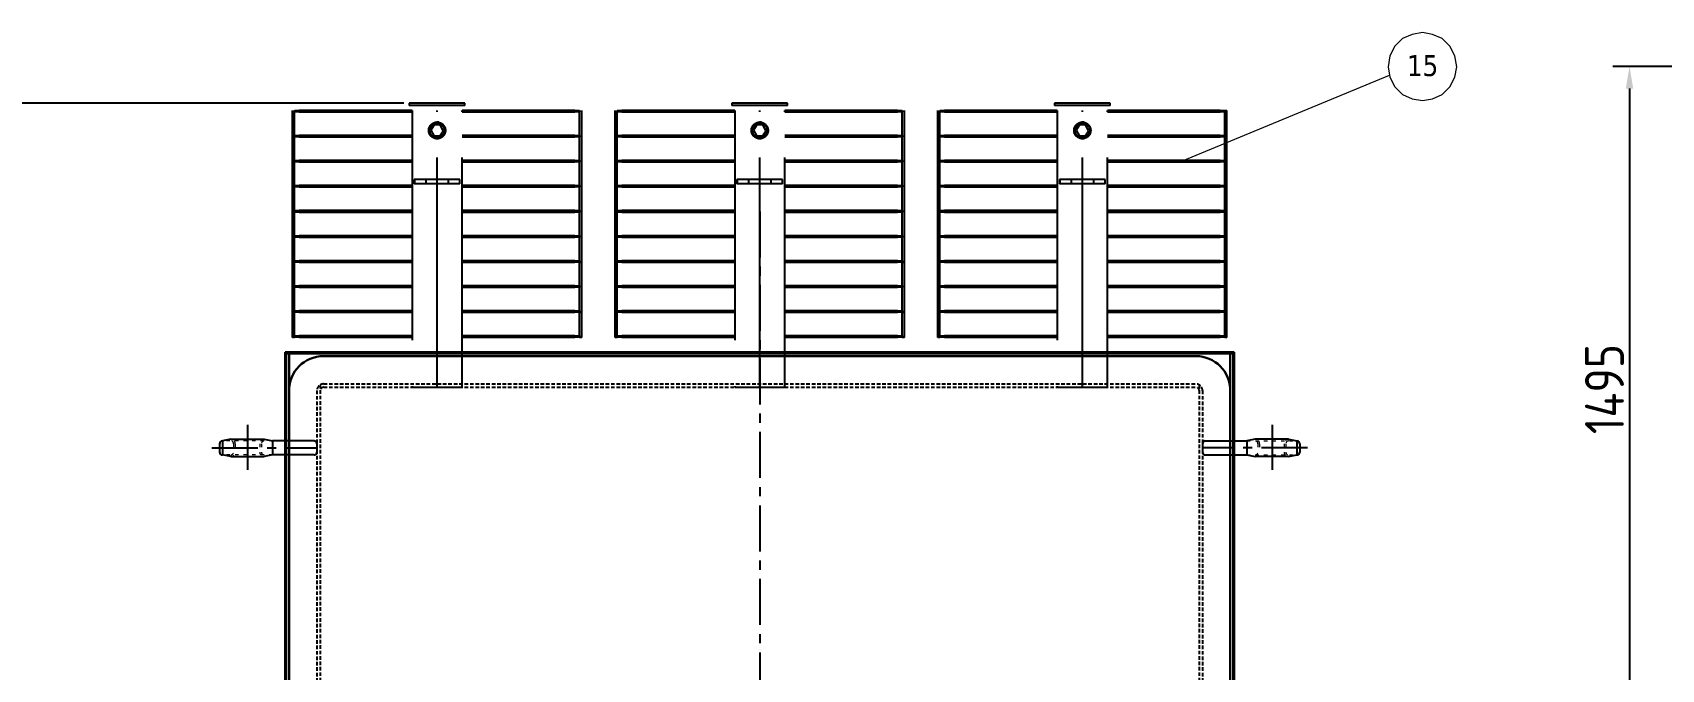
# Model space of a CAD drawing. Header units: millimetres. Extents: x 45841 to 102963, y -329287 to -163666.
# Drawn here: x 69249 to 72177, y -169450 to -168305 of the extents above; entities that cross this region are included whole.
import ezdxf

# ---------------------------------------------------------------- set-up
doc = ezdxf.new("R2010")
doc.units = ezdxf.units.MM
doc.header["$LTSCALE"] = 13
for name, pattern in [('ACAD_ISO03W100', [1.18, 0.47, -0.71]), ('CENTER', [50.8, 31.75, -6.35, 6.35, -6.35]), ('CENTERX2', [101.6, 63.5, -12.7, 12.7, -12.7]), ('DASHED', [0.75, 0.5, -0.25])]:
    doc.linetypes.add(name, pattern=pattern)
doc.layers.get('0').update_dxf_attribs({"color": 1, "linetype": 'CENTER'})
doc.layers.add('1', color=4, linetype='Continuous')
doc.layers.add('4虚线层', color=6, linetype='DASHED')
doc.layers.add('标注、文本', color=3, linetype='Continuous', lineweight=25)
doc.layers.add('铁心', color=3, linetype='Continuous', lineweight=0)
doc.styles.get("Standard").update_dxf_attribs({"font": 'gbenor.shx', "bigfont": 'gbcbig.shx'})
doc.styles.add('Tahoma$001', font='tahoma.ttf', dxfattribs={"height": 2.159784})
doc.dimstyles.new('1-15', dxfattribs={"dimscale": 20, "dimtxt": 3.5, "dimasz": 2, "dimexe": 1.5, "dimexo": 0.5, "dimgap": 0.5, "dimtad": 1, "dimtoh": 1, "dimdec": 1, "dimdsep": 46, "dimtxsty": 'Standard', "dimcen": 2.5, "dimclrd": 3, "dimclre": 3, "dimclrt": 3, "dimadec": 0, "dimazin": 2, "dimtfac": 1, "dimtdec": 1, "dimtmove": 0, "dimatfit": 2, "dimfxl": 1, "dimarcsym": 0})

# ---------------------------------------------------------------- blocks, each defined once
blk = doc.blocks.new('*D1759')
at = {"layer": 'Defpoints', "color": 0, "transparency": 16777216}
for p in [(72546, -168365.8), (72119.5, -169525.6), (72455.9, -169525.6)]:
    blk.add_point(p, dxfattribs=at)
at = {"layer": '标注、文本', "color": 3, "lineweight": -2, "transparency": 16777216}
for p, q in [((72536, -168365.8), (72089.5, -168365.8)), ((72119.5, -168405.8), (72119.5, -169485.6)), ((72445.9, -169525.6), (72089.5, -169525.6))]:
    blk.add_line(p, q, dxfattribs=at)
at = {"layer": '标注、文本', "color": 3, "transparency": 16777216}
for points in [[(72112.8, -168405.8), (72126.2, -168405.8), (72119.5, -168365.8)], [(72112.8, -169485.6), (72126.2, -169485.6), (72119.5, -169525.6)]]:
    blk.add_solid(points, dxfattribs=at)
at = {"layer": '标注、文本', "color": 3, "transparency": 16777216, "insert": (72074.5, -168945.7), "char_height": 70, "attachment_point": 5, "rotation": 90}
blk.add_mtext('1495', dxfattribs=at)
blk = doc.blocks.new('*D1762')
at = {"layer": 'Defpoints', "color": 0, "transparency": 16777216}
for p in [(69925.9, -168431.9), (69204.9, -170412.5), (69925.9, -170412.5)]:
    blk.add_point(p, dxfattribs=at)
at = {"layer": '标注、文本', "color": 3, "lineweight": -2, "transparency": 16777216}
for p, q in [((69915.9, -168431.9), (69174.9, -168431.9)), ((69204.9, -168471.9), (69204.9, -170372.5)), ((69915.9, -170412.5), (69174.9, -170412.5))]:
    blk.add_line(p, q, dxfattribs=at)
at = {"layer": '标注、文本', "color": 3, "transparency": 16777216}
for points in [[(69198.2, -168471.9), (69211.5, -168471.9), (69204.9, -168431.9)], [(69198.2, -170372.5), (69211.5, -170372.5), (69204.9, -170412.5)]]:
    blk.add_solid(points, dxfattribs=at)
at = {"layer": '标注、文本', "color": 3, "transparency": 16777216, "insert": (69159.9, -169422.2), "char_height": 70, "attachment_point": 5, "rotation": 90}
blk.add_mtext('1990', dxfattribs=at)

msp = doc.modelspace()

# ---------------------------------------------------------------- linework, layer by layer
for p, q in [((69715.9, -168853.061), (69715.9, -168445.061)), ((69719.9, -168850.061), (69719.9, -168445.061)), ((69719.9, -168446.261), (69719.9, -168445.061)), ((69719.9, -168445.061), (69728.163, -168445.061)), ((69728.163, -168446.261), (69719.9, -168446.261)), ((69719.9, -168447.461), (69719.9, -168446.261)), ((69728.163, -168447.461), (69719.9, -168447.461)), ((69728.163, -168445.061), (69728.163, -168446.261)), ((69930.9, -168445.061), (69728.163, -168445.061)), ((69930.9, -168446.261), (69728.163, -168446.261)), ((69728.163, -168446.261), (69728.163, -168447.461)), ((69728.163, -168447.461), (69930.9, -168447.461)), ((69925.9, -168431.872), (69925.9, -168435.872)), ((70025.9, -168431.872), (69925.9, -168431.872)), ((70025.9, -168435.872), (69925.9, -168435.872)), ((69930.9, -168445.061), (69930.9, -168942.461)), ((69975.9, -168942.461), (69975.9, -168445.061)), ((70020.9, -168942.461), (70020.9, -168445.061)), ((70223.636, -168445.061), (70020.9, -168445.061)), ((70223.636, -168446.261), (70020.9, -168446.261)), ((70020.9, -168447.461), (70223.636, -168447.461)), ((70025.9, -168435.872), (70025.9, -168431.872)), ((70223.636, -168446.261), (70223.636, -168445.061)), ((70223.636, -168445.061), (70231.9, -168445.061)), ((70231.9, -168446.261), (70223.636, -168446.261)), ((70223.636, -168447.461), (70223.636, -168446.261)), ((70231.9, -168447.461), (70223.636, -168447.461)), ((70231.9, -168850.061), (70231.9, -168445.061)), ((70231.9, -168445.061), (70231.9, -168446.261)), ((70231.9, -168446.261), (70231.9, -168447.461)), ((70235.9, -168853.061), (70235.9, -168445.061)), ((70295.9, -168853.061), (70295.9, -168445.061)), ((70299.9, -168850.061), (70299.9, -168445.061)), ((70299.9, -168446.261), (70299.9, -168445.061)), ((70299.9, -168445.061), (70308.163, -168445.061)), ((70308.163, -168446.261), (70299.9, -168446.261)), ((70299.9, -168447.461), (70299.9, -168446.261)), ((70308.163, -168447.461), (70299.9, -168447.461)), ((70308.163, -168445.061), (70308.163, -168446.261)), ((70510.9, -168445.061), (70308.163, -168445.061)), ((70510.9, -168446.261), (70308.163, -168446.261)), ((70308.163, -168446.261), (70308.163, -168447.461)), ((70308.163, -168447.461), (70510.9, -168447.461)), ((70505.9, -168431.872), (70505.9, -168435.872)), ((70605.9, -168431.872), (70505.9, -168431.872)), ((70605.9, -168435.872), (70505.9, -168435.872)), ((70510.9, -168445.061), (70510.9, -168942.461)), ((70555.9, -168942.461), (70555.9, -168445.061)), ((70600.9, -168942.461), (70600.9, -168445.061)), ((70803.636, -168445.061), (70600.9, -168445.061)), ((70803.636, -168446.261), (70600.9, -168446.261)), ((70600.9, -168447.461), (70803.636, -168447.461)), ((70605.9, -168435.872), (70605.9, -168431.872)), ((70803.636, -168446.261), (70803.636, -168445.061)), ((70803.636, -168445.061), (70811.9, -168445.061)), ((70811.9, -168446.261), (70803.636, -168446.261)), ((70803.636, -168447.461), (70803.636, -168446.261)), ((70811.9, -168447.461), (70803.636, -168447.461)), ((70811.9, -168850.061), (70811.9, -168445.061)), ((70811.9, -168445.061), (70811.9, -168446.261)), ((70811.9, -168446.261), (70811.9, -168447.461)), ((70815.9, -168853.061), (70815.9, -168445.061)), ((70875.9, -168853.061), (70875.9, -168445.061)), ((70879.9, -168850.061), (70879.9, -168445.061)), ((70879.9, -168446.261), (70879.9, -168445.061)), ((70879.9, -168445.061), (70888.163, -168445.061)), ((70888.163, -168446.261), (70879.9, -168446.261)), ((70879.9, -168447.461), (70879.9, -168446.261)), ((70888.163, -168447.461), (70879.9, -168447.461)), ((70888.163, -168445.061), (70888.163, -168446.261)), ((71090.9, -168445.061), (70888.163, -168445.061)), ((71090.9, -168446.261), (70888.163, -168446.261)), ((70888.163, -168446.261), (70888.163, -168447.461)), ((70888.163, -168447.461), (71090.9, -168447.461)), ((71085.9, -168431.872), (71085.9, -168435.872)), ((71185.9, -168431.872), (71085.9, -168431.872)), ((71185.9, -168435.872), (71085.9, -168435.872)), ((71090.9, -168445.061), (71090.9, -168942.461)), ((71135.9, -168942.461), (71135.9, -168445.061)), ((71180.9, -168942.461), (71180.9, -168445.061)), ((71383.636, -168445.061), (71180.9, -168445.061)), ((71383.636, -168446.261), (71180.9, -168446.261)), ((71180.9, -168447.461), (71383.636, -168447.461)), ((71185.9, -168435.872), (71185.9, -168431.872)), ((71383.636, -168446.261), (71383.636, -168445.061)), ((71383.636, -168445.061), (71395.9, -168445.061)), ((71391.9, -168446.261), (71383.636, -168446.261)), ((71383.636, -168447.461), (71383.636, -168446.261)), ((71391.9, -168447.461), (71383.636, -168447.461)), ((71391.9, -168850.061), (71391.9, -168445.061)), ((71391.9, -168445.061), (71391.9, -168446.261)), ((71391.9, -168446.261), (71391.9, -168447.461)), ((71395.9, -168853.061), (71395.9, -168445.061)), ((69963.375, -168472.632), (69962.488, -168474.25)), ((69970.946, -168471.085), (69964.947, -168480.268)), ((69964.947, -168480.268), (69969.9, -168490.056)), ((69981.899, -168471.689), (69970.946, -168471.085)), ((69975.9, -168465.872), (69975.253, -168465.926)), ((69980.853, -168490.66), (69986.853, -168481.477)), ((69986.853, -168481.477), (69981.899, -168471.689)), ((70543.375, -168472.632), (70542.488, -168474.25)), ((70550.946, -168471.085), (70544.947, -168480.268)), ((70544.947, -168480.268), (70549.9, -168490.056)), ((70561.899, -168471.689), (70550.946, -168471.085)), ((70555.9, -168465.872), (70555.253, -168465.926)), ((70560.853, -168490.66), (70566.853, -168481.477)), ((70566.853, -168481.477), (70561.899, -168471.689)), ((71123.375, -168472.632), (71122.488, -168474.25)), ((71130.946, -168471.085), (71124.947, -168480.268)), ((71124.947, -168480.268), (71129.9, -168490.056)), ((71141.899, -168471.689), (71130.946, -168471.085)), ((71135.9, -168465.872), (71135.253, -168465.926)), ((71140.853, -168490.66), (71146.853, -168481.477)), ((71146.853, -168481.477), (71141.899, -168471.689)), ((69719.9, -168491.261), (69719.9, -168490.061)), ((69719.9, -168490.061), (69728.163, -168490.061)), ((69728.163, -168491.261), (69719.9, -168491.261)), ((69719.9, -168492.461), (69719.9, -168491.261)), ((69728.163, -168492.461), (69719.9, -168492.461)), ((69728.163, -168490.061), (69728.163, -168491.261)), ((69930.9, -168490.061), (69728.163, -168490.061)), ((69930.9, -168491.261), (69728.163, -168491.261)), ((69728.163, -168491.261), (69728.163, -168492.461)), ((69728.163, -168492.461), (69930.9, -168492.461)), ((69969.9, -168490.056), (69980.853, -168490.66)), ((70223.636, -168490.061), (70020.9, -168490.061)), ((70223.636, -168491.261), (70020.9, -168491.261)), ((70020.9, -168492.461), (70223.636, -168492.461)), ((70223.636, -168491.261), (70223.636, -168490.061)), ((70223.636, -168490.061), (70231.9, -168490.061)), ((70231.9, -168491.261), (70223.636, -168491.261)), ((70223.636, -168492.461), (70223.636, -168491.261)), ((70231.9, -168492.461), (70223.636, -168492.461)), ((70231.9, -168490.061), (70231.9, -168491.261)), ((70231.9, -168491.261), (70231.9, -168492.461)), ((70299.9, -168491.261), (70299.9, -168490.061)), ((70299.9, -168490.061), (70308.163, -168490.061)), ((70308.163, -168491.261), (70299.9, -168491.261)), ((70299.9, -168492.461), (70299.9, -168491.261)), ((70308.163, -168492.461), (70299.9, -168492.461)), ((70308.163, -168490.061), (70308.163, -168491.261)), ((70510.9, -168490.061), (70308.163, -168490.061)), ((70510.9, -168491.261), (70308.163, -168491.261)), ((70308.163, -168491.261), (70308.163, -168492.461)), ((70308.163, -168492.461), (70510.9, -168492.461)), ((70549.9, -168490.056), (70560.853, -168490.66)), ((70803.636, -168490.061), (70600.9, -168490.061)), ((70803.636, -168491.261), (70600.9, -168491.261)), ((70600.9, -168492.461), (70803.636, -168492.461)), ((70803.636, -168491.261), (70803.636, -168490.061)), ((70803.636, -168490.061), (70811.9, -168490.061)), ((70811.9, -168491.261), (70803.636, -168491.261)), ((70803.636, -168492.461), (70803.636, -168491.261)), ((70811.9, -168492.461), (70803.636, -168492.461)), ((70811.9, -168490.061), (70811.9, -168491.261)), ((70811.9, -168491.261), (70811.9, -168492.461)), ((70879.9, -168491.261), (70879.9, -168490.061)), ((70879.9, -168490.061), (70888.163, -168490.061)), ((70888.163, -168491.261), (70879.9, -168491.261)), ((70879.9, -168492.461), (70879.9, -168491.261)), ((70888.163, -168492.461), (70879.9, -168492.461)), ((70888.163, -168490.061), (70888.163, -168491.261)), ((71090.9, -168490.061), (70888.163, -168490.061)), ((71090.9, -168491.261), (70888.163, -168491.261)), ((70888.163, -168491.261), (70888.163, -168492.461)), ((70888.163, -168492.461), (71090.9, -168492.461)), ((71129.9, -168490.056), (71140.853, -168490.66)), ((71383.636, -168490.061), (71180.9, -168490.061)), ((71383.636, -168491.261), (71180.9, -168491.261)), ((71180.9, -168492.461), (71383.636, -168492.461)), ((71383.636, -168491.261), (71383.636, -168490.061)), ((71383.636, -168490.061), (71391.9, -168490.061)), ((71391.9, -168491.261), (71383.636, -168491.261)), ((71383.636, -168492.461), (71383.636, -168491.261)), ((71391.9, -168492.461), (71383.636, -168492.461)), ((71391.9, -168490.061), (71391.9, -168491.261)), ((71391.9, -168491.261), (71391.9, -168492.461)), ((69719.9, -168536.261), (69719.9, -168535.061)), ((69719.9, -168535.061), (69728.163, -168535.061)), ((69728.163, -168536.261), (69719.9, -168536.261)), ((69719.9, -168537.461), (69719.9, -168536.261)), ((69728.163, -168537.461), (69719.9, -168537.461)), ((69728.163, -168535.061), (69728.163, -168536.261)), ((69930.9, -168535.061), (69728.163, -168535.061)), ((69930.9, -168536.261), (69728.163, -168536.261)), ((69728.163, -168536.261), (69728.163, -168537.461)), ((69728.163, -168537.461), (69930.9, -168537.461)), ((70223.636, -168535.061), (70020.9, -168535.061)), ((70223.636, -168536.261), (70020.9, -168536.261)), ((70020.9, -168537.461), (70223.636, -168537.461)), ((70223.636, -168536.261), (70223.636, -168535.061)), ((70223.636, -168535.061), (70231.9, -168535.061)), ((70231.9, -168536.261), (70223.636, -168536.261)), ((70223.636, -168537.461), (70223.636, -168536.261)), ((70231.9, -168537.461), (70223.636, -168537.461)), ((70231.9, -168535.061), (70231.9, -168536.261)), ((70231.9, -168536.261), (70231.9, -168537.461)), ((70299.9, -168536.261), (70299.9, -168535.061)), ((70299.9, -168535.061), (70308.163, -168535.061)), ((70308.163, -168536.261), (70299.9, -168536.261)), ((70299.9, -168537.461), (70299.9, -168536.261)), ((70308.163, -168537.461), (70299.9, -168537.461)), ((70308.163, -168535.061), (70308.163, -168536.261)), ((70510.9, -168535.061), (70308.163, -168535.061)), ((70510.9, -168536.261), (70308.163, -168536.261)), ((70308.163, -168536.261), (70308.163, -168537.461)), ((70308.163, -168537.461), (70510.9, -168537.461)), ((70803.636, -168535.061), (70600.9, -168535.061)), ((70803.636, -168536.261), (70600.9, -168536.261)), ((70600.9, -168537.461), (70803.636, -168537.461)), ((70803.636, -168536.261), (70803.636, -168535.061)), ((70803.636, -168535.061), (70811.9, -168535.061)), ((70811.9, -168536.261), (70803.636, -168536.261)), ((70803.636, -168537.461), (70803.636, -168536.261)), ((70811.9, -168537.461), (70803.636, -168537.461)), ((70811.9, -168535.061), (70811.9, -168536.261)), ((70811.9, -168536.261), (70811.9, -168537.461)), ((70879.9, -168536.261), (70879.9, -168535.061)), ((70879.9, -168535.061), (70888.163, -168535.061)), ((70888.163, -168536.261), (70879.9, -168536.261)), ((70879.9, -168537.461), (70879.9, -168536.261)), ((70888.163, -168537.461), (70879.9, -168537.461)), ((70888.163, -168535.061), (70888.163, -168536.261)), ((71090.9, -168535.061), (70888.163, -168535.061)), ((71090.9, -168536.261), (70888.163, -168536.261)), ((70888.163, -168536.261), (70888.163, -168537.461)), ((70888.163, -168537.461), (71090.9, -168537.461)), ((71383.636, -168535.061), (71180.9, -168535.061)), ((71383.636, -168536.261), (71180.9, -168536.261)), ((71180.9, -168537.461), (71383.636, -168537.461)), ((71383.636, -168536.261), (71383.636, -168535.061)), ((71383.636, -168535.061), (71391.9, -168535.061)), ((71391.9, -168536.261), (71383.636, -168536.261)), ((71383.636, -168537.461), (71383.636, -168536.261)), ((71391.9, -168537.461), (71383.636, -168537.461)), ((71391.9, -168535.061), (71391.9, -168536.261)), ((71391.9, -168536.261), (71391.9, -168537.461)), ((69934.949, -168569.005), (69934.949, -168577.005)), ((69935.407, -168569.005), (69934.949, -168569.005)), ((69935.407, -168569.005), (69935.407, -168577.005)), ((69955.855, -168569.005), (69935.407, -168569.005)), ((69955.855, -168569.005), (69955.855, -168577.005)), ((69995.945, -168569.005), (69955.855, -168569.005)), ((69995.945, -168569.005), (69995.945, -168577.005)), ((70016.392, -168569.005), (69995.945, -168569.005)), ((70016.392, -168569.005), (70016.392, -168577.005)), ((70016.85, -168569.005), (70016.392, -168569.005)), ((70016.85, -168577.005), (70016.85, -168569.005)), ((70514.949, -168569.005), (70514.949, -168577.005)), ((70515.407, -168569.005), (70514.949, -168569.005)), ((70515.407, -168569.005), (70515.407, -168577.005)), ((70535.855, -168569.005), (70515.407, -168569.005)), ((70535.855, -168569.005), (70535.855, -168577.005)), ((70575.945, -168569.005), (70535.855, -168569.005)), ((70575.945, -168569.005), (70575.945, -168577.005)), ((70596.392, -168569.005), (70575.945, -168569.005)), ((70596.392, -168569.005), (70596.392, -168577.005)), ((70596.85, -168569.005), (70596.392, -168569.005)), ((70596.85, -168577.005), (70596.85, -168569.005)), ((71094.949, -168569.005), (71094.949, -168577.005)), ((71095.407, -168569.005), (71094.949, -168569.005)), ((71095.407, -168569.005), (71095.407, -168577.005)), ((71115.855, -168569.005), (71095.407, -168569.005)), ((71115.855, -168569.005), (71115.855, -168577.005)), ((71155.945, -168569.005), (71115.855, -168569.005)), ((71155.945, -168569.005), (71155.945, -168577.005)), ((71176.392, -168569.005), (71155.945, -168569.005)), ((71176.392, -168569.005), (71176.392, -168577.005)), ((71176.85, -168569.005), (71176.392, -168569.005)), ((71176.85, -168577.005), (71176.85, -168569.005)), ((69719.9, -168581.261), (69719.9, -168580.061)), ((69719.9, -168580.061), (69728.163, -168580.061)), ((69728.163, -168581.261), (69719.9, -168581.261)), ((69719.9, -168582.461), (69719.9, -168581.261)), ((69728.163, -168582.461), (69719.9, -168582.461)), ((69728.163, -168580.061), (69728.163, -168581.261)), ((69930.9, -168580.061), (69728.163, -168580.061)), ((69930.9, -168581.261), (69728.163, -168581.261)), ((69728.163, -168581.261), (69728.163, -168582.461)), ((69728.163, -168582.461), (69930.9, -168582.461)), ((69935.407, -168577.005), (69934.949, -168577.005)), ((69955.855, -168577.005), (69935.407, -168577.005)), ((69995.945, -168577.005), (69955.855, -168577.005)), ((70016.392, -168577.005), (69995.945, -168577.005)), ((70016.85, -168577.005), (70016.392, -168577.005)), ((70223.636, -168580.061), (70020.9, -168580.061)), ((70223.636, -168581.261), (70020.9, -168581.261)), ((70020.9, -168582.461), (70223.636, -168582.461)), ((70223.636, -168581.261), (70223.636, -168580.061)), ((70223.636, -168580.061), (70231.9, -168580.061)), ((70231.9, -168581.261), (70223.636, -168581.261)), ((70223.636, -168582.461), (70223.636, -168581.261)), ((70231.9, -168582.461), (70223.636, -168582.461)), ((70231.9, -168580.061), (70231.9, -168581.261)), ((70231.9, -168581.261), (70231.9, -168582.461)), ((70299.9, -168581.261), (70299.9, -168580.061)), ((70299.9, -168580.061), (70308.163, -168580.061)), ((70308.163, -168581.261), (70299.9, -168581.261)), ((70299.9, -168582.461), (70299.9, -168581.261)), ((70308.163, -168582.461), (70299.9, -168582.461)), ((70308.163, -168580.061), (70308.163, -168581.261)), ((70510.9, -168580.061), (70308.163, -168580.061)), ((70510.9, -168581.261), (70308.163, -168581.261)), ((70308.163, -168581.261), (70308.163, -168582.461)), ((70308.163, -168582.461), (70510.9, -168582.461)), ((70515.407, -168577.005), (70514.949, -168577.005)), ((70535.855, -168577.005), (70515.407, -168577.005)), ((70575.945, -168577.005), (70535.855, -168577.005)), ((70596.392, -168577.005), (70575.945, -168577.005)), ((70596.85, -168577.005), (70596.392, -168577.005)), ((70803.636, -168580.061), (70600.9, -168580.061)), ((70803.636, -168581.261), (70600.9, -168581.261)), ((70600.9, -168582.461), (70803.636, -168582.461)), ((70803.636, -168581.261), (70803.636, -168580.061)), ((70803.636, -168580.061), (70811.9, -168580.061)), ((70811.9, -168581.261), (70803.636, -168581.261)), ((70803.636, -168582.461), (70803.636, -168581.261)), ((70811.9, -168582.461), (70803.636, -168582.461)), ((70811.9, -168580.061), (70811.9, -168581.261)), ((70811.9, -168581.261), (70811.9, -168582.461)), ((70879.9, -168581.261), (70879.9, -168580.061)), ((70879.9, -168580.061), (70888.163, -168580.061)), ((70888.163, -168581.261), (70879.9, -168581.261)), ((70879.9, -168582.461), (70879.9, -168581.261)), ((70888.163, -168582.461), (70879.9, -168582.461)), ((70888.163, -168580.061), (70888.163, -168581.261)), ((71090.9, -168580.061), (70888.163, -168580.061)), ((71090.9, -168581.261), (70888.163, -168581.261)), ((70888.163, -168581.261), (70888.163, -168582.461)), ((70888.163, -168582.461), (71090.9, -168582.461)), ((71095.407, -168577.005), (71094.949, -168577.005)), ((71115.855, -168577.005), (71095.407, -168577.005)), ((71155.945, -168577.005), (71115.855, -168577.005)), ((71176.392, -168577.005), (71155.945, -168577.005)), ((71176.85, -168577.005), (71176.392, -168577.005)), ((71383.636, -168580.061), (71180.9, -168580.061)), ((71383.636, -168581.261), (71180.9, -168581.261)), ((71180.9, -168582.461), (71383.636, -168582.461)), ((71383.636, -168581.261), (71383.636, -168580.061)), ((71383.636, -168580.061), (71391.9, -168580.061)), ((71391.9, -168581.261), (71383.636, -168581.261)), ((71383.636, -168582.461), (71383.636, -168581.261)), ((71391.9, -168582.461), (71383.636, -168582.461)), ((71391.9, -168580.061), (71391.9, -168581.261)), ((71391.9, -168581.261), (71391.9, -168582.461)), ((69719.9, -168626.261), (69719.9, -168625.061)), ((69719.9, -168625.061), (69728.163, -168625.061)), ((69728.163, -168626.261), (69719.9, -168626.261)), ((69719.9, -168627.461), (69719.9, -168626.261)), ((69728.163, -168627.461), (69719.9, -168627.461)), ((69728.163, -168625.061), (69728.163, -168626.261)), ((69930.9, -168625.061), (69728.163, -168625.061)), ((69930.9, -168626.261), (69728.163, -168626.261)), ((69728.163, -168626.261), (69728.163, -168627.461)), ((69728.163, -168627.461), (69930.9, -168627.461)), ((70223.636, -168625.061), (70020.9, -168625.061)), ((70223.636, -168626.261), (70020.9, -168626.261)), ((70020.9, -168627.461), (70223.636, -168627.461)), ((70223.636, -168626.261), (70223.636, -168625.061)), ((70223.636, -168625.061), (70231.9, -168625.061)), ((70231.9, -168626.261), (70223.636, -168626.261)), ((70223.636, -168627.461), (70223.636, -168626.261)), ((70231.9, -168627.461), (70223.636, -168627.461)), ((70231.9, -168625.061), (70231.9, -168626.261)), ((70231.9, -168626.261), (70231.9, -168627.461)), ((70299.9, -168626.261), (70299.9, -168625.061)), ((70299.9, -168625.061), (70308.163, -168625.061)), ((70308.163, -168626.261), (70299.9, -168626.261)), ((70299.9, -168627.461), (70299.9, -168626.261)), ((70308.163, -168627.461), (70299.9, -168627.461)), ((70308.163, -168625.061), (70308.163, -168626.261)), ((70510.9, -168625.061), (70308.163, -168625.061)), ((70510.9, -168626.261), (70308.163, -168626.261)), ((70308.163, -168626.261), (70308.163, -168627.461)), ((70308.163, -168627.461), (70510.9, -168627.461)), ((70803.636, -168625.061), (70600.9, -168625.061)), ((70803.636, -168626.261), (70600.9, -168626.261)), ((70600.9, -168627.461), (70803.636, -168627.461)), ((70803.636, -168626.261), (70803.636, -168625.061)), ((70803.636, -168625.061), (70811.9, -168625.061)), ((70811.9, -168626.261), (70803.636, -168626.261)), ((70803.636, -168627.461), (70803.636, -168626.261)), ((70811.9, -168627.461), (70803.636, -168627.461)), ((70811.9, -168625.061), (70811.9, -168626.261)), ((70811.9, -168626.261), (70811.9, -168627.461)), ((70879.9, -168626.261), (70879.9, -168625.061)), ((70879.9, -168625.061), (70888.163, -168625.061)), ((70888.163, -168626.261), (70879.9, -168626.261)), ((70879.9, -168627.461), (70879.9, -168626.261)), ((70888.163, -168627.461), (70879.9, -168627.461)), ((70888.163, -168625.061), (70888.163, -168626.261)), ((71090.9, -168625.061), (70888.163, -168625.061)), ((71090.9, -168626.261), (70888.163, -168626.261)), ((70888.163, -168626.261), (70888.163, -168627.461)), ((70888.163, -168627.461), (71090.9, -168627.461)), ((71383.636, -168625.061), (71180.9, -168625.061)), ((71383.636, -168626.261), (71180.9, -168626.261)), ((71180.9, -168627.461), (71383.636, -168627.461)), ((71383.636, -168626.261), (71383.636, -168625.061)), ((71383.636, -168625.061), (71391.9, -168625.061)), ((71391.9, -168626.261), (71383.636, -168626.261)), ((71383.636, -168627.461), (71383.636, -168626.261)), ((71391.9, -168627.461), (71383.636, -168627.461)), ((71391.9, -168625.061), (71391.9, -168626.261)), ((71391.9, -168626.261), (71391.9, -168627.461)), ((69719.9, -168671.261), (69719.9, -168670.061)), ((69719.9, -168670.061), (69728.163, -168670.061)), ((69728.163, -168671.261), (69719.9, -168671.261)), ((69719.9, -168672.461), (69719.9, -168671.261)), ((69728.163, -168672.461), (69719.9, -168672.461)), ((69728.163, -168670.061), (69728.163, -168671.261)), ((69930.9, -168670.061), (69728.163, -168670.061)), ((69930.9, -168671.261), (69728.163, -168671.261)), ((69728.163, -168671.261), (69728.163, -168672.461)), ((69728.163, -168672.461), (69930.9, -168672.461)), ((70223.636, -168670.061), (70020.9, -168670.061)), ((70223.636, -168671.261), (70020.9, -168671.261)), ((70020.9, -168672.461), (70223.636, -168672.461)), ((70223.636, -168671.261), (70223.636, -168670.061)), ((70223.636, -168670.061), (70231.9, -168670.061)), ((70231.9, -168671.261), (70223.636, -168671.261)), ((70223.636, -168672.461), (70223.636, -168671.261)), ((70231.9, -168672.461), (70223.636, -168672.461)), ((70231.9, -168670.061), (70231.9, -168671.261)), ((70231.9, -168671.261), (70231.9, -168672.461)), ((70299.9, -168671.261), (70299.9, -168670.061)), ((70299.9, -168670.061), (70308.163, -168670.061)), ((70308.163, -168671.261), (70299.9, -168671.261)), ((70299.9, -168672.461), (70299.9, -168671.261)), ((70308.163, -168672.461), (70299.9, -168672.461)), ((70308.163, -168670.061), (70308.163, -168671.261)), ((70510.9, -168670.061), (70308.163, -168670.061)), ((70510.9, -168671.261), (70308.163, -168671.261)), ((70308.163, -168671.261), (70308.163, -168672.461)), ((70308.163, -168672.461), (70510.9, -168672.461)), ((70803.636, -168670.061), (70600.9, -168670.061)), ((70803.636, -168671.261), (70600.9, -168671.261)), ((70600.9, -168672.461), (70803.636, -168672.461)), ((70803.636, -168671.261), (70803.636, -168670.061)), ((70803.636, -168670.061), (70811.9, -168670.061)), ((70811.9, -168671.261), (70803.636, -168671.261)), ((70803.636, -168672.461), (70803.636, -168671.261)), ((70811.9, -168672.461), (70803.636, -168672.461)), ((70811.9, -168670.061), (70811.9, -168671.261)), ((70811.9, -168671.261), (70811.9, -168672.461)), ((70879.9, -168671.261), (70879.9, -168670.061)), ((70879.9, -168670.061), (70888.163, -168670.061)), ((70888.163, -168671.261), (70879.9, -168671.261)), ((70879.9, -168672.461), (70879.9, -168671.261)), ((70888.163, -168672.461), (70879.9, -168672.461)), ((70888.163, -168670.061), (70888.163, -168671.261)), ((71090.9, -168670.061), (70888.163, -168670.061)), ((71090.9, -168671.261), (70888.163, -168671.261)), ((70888.163, -168671.261), (70888.163, -168672.461)), ((70888.163, -168672.461), (71090.9, -168672.461)), ((71383.636, -168670.061), (71180.9, -168670.061)), ((71383.636, -168671.261), (71180.9, -168671.261)), ((71180.9, -168672.461), (71383.636, -168672.461)), ((71383.636, -168671.261), (71383.636, -168670.061)), ((71383.636, -168670.061), (71391.9, -168670.061)), ((71391.9, -168671.261), (71383.636, -168671.261)), ((71383.636, -168672.461), (71383.636, -168671.261)), ((71391.9, -168672.461), (71383.636, -168672.461)), ((71391.9, -168670.061), (71391.9, -168671.261)), ((71391.9, -168671.261), (71391.9, -168672.461)), ((69719.9, -168716.261), (69719.9, -168715.061)), ((69719.9, -168715.061), (69728.163, -168715.061)), ((69728.163, -168716.261), (69719.9, -168716.261)), ((69719.9, -168717.461), (69719.9, -168716.261)), ((69728.163, -168715.061), (69728.163, -168716.261)), ((69930.9, -168715.061), (69728.163, -168715.061)), ((69930.9, -168716.261), (69728.163, -168716.261)), ((69728.163, -168716.261), (69728.163, -168717.461)), ((70223.636, -168715.061), (70020.9, -168715.061)), ((70223.636, -168716.261), (70020.9, -168716.261)), ((70223.636, -168716.261), (70223.636, -168715.061)), ((70223.636, -168715.061), (70231.9, -168715.061)), ((70231.9, -168716.261), (70223.636, -168716.261)), ((70223.636, -168717.461), (70223.636, -168716.261)), ((70231.9, -168715.061), (70231.9, -168716.261)), ((70231.9, -168716.261), (70231.9, -168717.461)), ((70299.9, -168716.261), (70299.9, -168715.061)), ((70299.9, -168715.061), (70308.163, -168715.061)), ((70308.163, -168716.261), (70299.9, -168716.261)), ((70299.9, -168717.461), (70299.9, -168716.261)), ((70308.163, -168715.061), (70308.163, -168716.261)), ((70510.9, -168715.061), (70308.163, -168715.061)), ((70510.9, -168716.261), (70308.163, -168716.261)), ((70308.163, -168716.261), (70308.163, -168717.461)), ((70803.636, -168715.061), (70600.9, -168715.061)), ((70803.636, -168716.261), (70600.9, -168716.261)), ((70803.636, -168716.261), (70803.636, -168715.061)), ((70803.636, -168715.061), (70811.9, -168715.061)), ((70811.9, -168716.261), (70803.636, -168716.261)), ((70803.636, -168717.461), (70803.636, -168716.261)), ((70811.9, -168715.061), (70811.9, -168716.261)), ((70811.9, -168716.261), (70811.9, -168717.461)), ((70879.9, -168716.261), (70879.9, -168715.061)), ((70879.9, -168715.061), (70888.163, -168715.061)), ((70888.163, -168716.261), (70879.9, -168716.261)), ((70879.9, -168717.461), (70879.9, -168716.261)), ((70888.163, -168715.061), (70888.163, -168716.261)), ((71090.9, -168715.061), (70888.163, -168715.061)), ((71090.9, -168716.261), (70888.163, -168716.261)), ((70888.163, -168716.261), (70888.163, -168717.461)), ((71383.636, -168715.061), (71180.9, -168715.061)), ((71383.636, -168716.261), (71180.9, -168716.261)), ((71383.636, -168716.261), (71383.636, -168715.061)), ((71383.636, -168715.061), (71391.9, -168715.061)), ((71391.9, -168716.261), (71383.636, -168716.261)), ((71383.636, -168717.461), (71383.636, -168716.261)), ((71391.9, -168715.061), (71391.9, -168716.261)), ((71391.9, -168716.261), (71391.9, -168717.461)), ((69719.9, -168718.061), (69715.9, -168718.061)), ((69728.163, -168717.461), (69719.9, -168717.461)), ((69728.163, -168717.461), (69930.9, -168717.461)), ((70020.9, -168717.461), (70223.636, -168717.461)), ((70231.9, -168717.461), (70223.636, -168717.461)), ((70235.9, -168718.061), (70231.9, -168718.061)), ((70299.9, -168718.061), (70295.9, -168718.061)), ((70308.163, -168717.461), (70299.9, -168717.461)), ((70308.163, -168717.461), (70510.9, -168717.461)), ((70600.9, -168717.461), (70803.636, -168717.461)), ((70811.9, -168717.461), (70803.636, -168717.461)), ((70815.9, -168718.061), (70811.9, -168718.061)), ((70879.9, -168718.061), (70875.9, -168718.061)), ((70888.163, -168717.461), (70879.9, -168717.461)), ((70888.163, -168717.461), (71090.9, -168717.461)), ((71180.9, -168717.461), (71383.636, -168717.461)), ((71391.9, -168717.461), (71383.636, -168717.461)), ((71395.9, -168718.061), (71391.9, -168718.061)), ((69719.9, -168761.261), (69719.9, -168760.061)), ((69719.9, -168760.061), (69728.163, -168760.061)), ((69728.163, -168761.261), (69719.9, -168761.261)), ((69719.9, -168762.462), (69719.9, -168761.261)), ((69728.163, -168762.462), (69719.9, -168762.462)), ((69728.163, -168760.061), (69728.163, -168761.261)), ((69930.9, -168760.061), (69728.163, -168760.061)), ((69930.9, -168761.261), (69728.163, -168761.261)), ((69728.163, -168761.261), (69728.163, -168762.462)), ((69728.163, -168762.462), (69930.9, -168762.462)), ((70223.636, -168760.061), (70020.9, -168760.061)), ((70223.636, -168761.261), (70020.9, -168761.261)), ((70020.9, -168762.462), (70223.636, -168762.462)), ((70223.636, -168761.261), (70223.636, -168760.061)), ((70223.636, -168760.061), (70231.9, -168760.061)), ((70231.9, -168761.261), (70223.636, -168761.261)), ((70223.636, -168762.462), (70223.636, -168761.261)), ((70231.9, -168762.462), (70223.636, -168762.462)), ((70231.9, -168760.061), (70231.9, -168761.261)), ((70231.9, -168761.261), (70231.9, -168762.462)), ((70299.9, -168761.261), (70299.9, -168760.061)), ((70299.9, -168760.061), (70308.163, -168760.061)), ((70308.163, -168761.261), (70299.9, -168761.261)), ((70299.9, -168762.462), (70299.9, -168761.261)), ((70308.163, -168762.462), (70299.9, -168762.462)), ((70308.163, -168760.061), (70308.163, -168761.261)), ((70510.9, -168760.061), (70308.163, -168760.061)), ((70510.9, -168761.261), (70308.163, -168761.261)), ((70308.163, -168761.261), (70308.163, -168762.462)), ((70308.163, -168762.462), (70510.9, -168762.462)), ((70803.636, -168760.061), (70600.9, -168760.061)), ((70803.636, -168761.261), (70600.9, -168761.261)), ((70600.9, -168762.462), (70803.636, -168762.462)), ((70803.636, -168761.261), (70803.636, -168760.061)), ((70803.636, -168760.061), (70811.9, -168760.061)), ((70811.9, -168761.261), (70803.636, -168761.261)), ((70803.636, -168762.462), (70803.636, -168761.261)), ((70811.9, -168762.462), (70803.636, -168762.462)), ((70811.9, -168760.061), (70811.9, -168761.261)), ((70811.9, -168761.261), (70811.9, -168762.462)), ((70879.9, -168761.261), (70879.9, -168760.061)), ((70879.9, -168760.061), (70888.163, -168760.061)), ((70888.163, -168761.261), (70879.9, -168761.261)), ((70879.9, -168762.462), (70879.9, -168761.261)), ((70888.163, -168762.462), (70879.9, -168762.462)), ((70888.163, -168760.061), (70888.163, -168761.261)), ((71090.9, -168760.061), (70888.163, -168760.061)), ((71090.9, -168761.261), (70888.163, -168761.261)), ((70888.163, -168761.261), (70888.163, -168762.462)), ((70888.163, -168762.462), (71090.9, -168762.462)), ((71383.636, -168760.061), (71180.9, -168760.061)), ((71383.636, -168761.261), (71180.9, -168761.261)), ((71180.9, -168762.462), (71383.636, -168762.462)), ((71383.636, -168761.261), (71383.636, -168760.061)), ((71383.636, -168760.061), (71391.9, -168760.061)), ((71391.9, -168761.261), (71383.636, -168761.261)), ((71383.636, -168762.462), (71383.636, -168761.261)), ((71391.9, -168762.462), (71383.636, -168762.462)), ((71391.9, -168760.061), (71391.9, -168761.261)), ((71391.9, -168761.261), (71391.9, -168762.462)), ((69719.9, -168808.062), (69715.9, -168808.062)), ((69719.9, -168806.261), (69719.9, -168805.062)), ((69719.9, -168805.062), (69728.163, -168805.062)), ((69728.163, -168806.261), (69719.9, -168806.261)), ((69719.9, -168807.461), (69719.9, -168806.261)), ((69728.163, -168807.461), (69719.9, -168807.461)), ((69728.163, -168805.062), (69728.163, -168806.261)), ((69930.9, -168805.062), (69728.163, -168805.062)), ((69930.9, -168806.261), (69728.163, -168806.261)), ((69728.163, -168806.261), (69728.163, -168807.461)), ((69728.163, -168807.461), (69930.9, -168807.461)), ((70223.636, -168805.062), (70020.9, -168805.062)), ((70223.636, -168806.261), (70020.9, -168806.261)), ((70020.9, -168807.461), (70223.636, -168807.461)), ((70223.636, -168806.261), (70223.636, -168805.062)), ((70223.636, -168805.062), (70231.9, -168805.062)), ((70231.9, -168806.261), (70223.636, -168806.261)), ((70223.636, -168807.461), (70223.636, -168806.261)), ((70231.9, -168807.461), (70223.636, -168807.461)), ((70231.9, -168805.062), (70231.9, -168806.261)), ((70231.9, -168806.261), (70231.9, -168807.461)), ((70235.9, -168808.062), (70231.9, -168808.062)), ((70299.9, -168808.062), (70295.9, -168808.062)), ((70299.9, -168806.261), (70299.9, -168805.062)), ((70299.9, -168805.062), (70308.163, -168805.062)), ((70308.163, -168806.261), (70299.9, -168806.261)), ((70299.9, -168807.461), (70299.9, -168806.261)), ((70308.163, -168807.461), (70299.9, -168807.461)), ((70308.163, -168805.062), (70308.163, -168806.261)), ((70510.9, -168805.062), (70308.163, -168805.062)), ((70510.9, -168806.261), (70308.163, -168806.261)), ((70308.163, -168806.261), (70308.163, -168807.461)), ((70308.163, -168807.461), (70510.9, -168807.461)), ((70803.636, -168805.062), (70600.9, -168805.062)), ((70803.636, -168806.261), (70600.9, -168806.261)), ((70600.9, -168807.461), (70803.636, -168807.461)), ((70803.636, -168806.261), (70803.636, -168805.062)), ((70803.636, -168805.062), (70811.9, -168805.062)), ((70811.9, -168806.261), (70803.636, -168806.261)), ((70803.636, -168807.461), (70803.636, -168806.261)), ((70811.9, -168807.461), (70803.636, -168807.461)), ((70811.9, -168805.062), (70811.9, -168806.261)), ((70811.9, -168806.261), (70811.9, -168807.461)), ((70815.9, -168808.062), (70811.9, -168808.062)), ((70879.9, -168808.062), (70875.9, -168808.062)), ((70879.9, -168806.261), (70879.9, -168805.062)), ((70879.9, -168805.062), (70888.163, -168805.062)), ((70888.163, -168806.261), (70879.9, -168806.261)), ((70879.9, -168807.461), (70879.9, -168806.261)), ((70888.163, -168807.461), (70879.9, -168807.461)), ((70888.163, -168805.062), (70888.163, -168806.261)), ((71090.9, -168805.062), (70888.163, -168805.062)), ((71090.9, -168806.261), (70888.163, -168806.261)), ((70888.163, -168806.261), (70888.163, -168807.461)), ((70888.163, -168807.461), (71090.9, -168807.461)), ((71383.636, -168805.062), (71180.9, -168805.062)), ((71383.636, -168806.261), (71180.9, -168806.261)), ((71180.9, -168807.461), (71383.636, -168807.461)), ((71383.636, -168806.261), (71383.636, -168805.062)), ((71383.636, -168805.062), (71391.9, -168805.062)), ((71391.9, -168806.261), (71383.636, -168806.261)), ((71383.636, -168807.461), (71383.636, -168806.261)), ((71391.9, -168807.461), (71383.636, -168807.461)), ((71391.9, -168805.062), (71391.9, -168806.261)), ((71391.9, -168806.261), (71391.9, -168807.461)), ((71395.9, -168808.062), (71391.9, -168808.062)), ((69719.9, -168853.061), (69715.9, -168853.061)), ((69719.9, -168851.261), (69719.9, -168850.061)), ((69719.9, -168850.061), (69728.163, -168850.061)), ((69728.163, -168851.261), (69719.9, -168851.261)), ((69719.9, -168852.461), (69719.9, -168851.261)), ((69728.163, -168852.461), (69719.9, -168852.461)), ((69728.163, -168850.061), (69728.163, -168851.261)), ((69930.9, -168850.061), (69728.163, -168850.061)), ((69930.9, -168851.261), (69728.163, -168851.261)), ((69728.163, -168851.261), (69728.163, -168852.461)), ((69728.163, -168852.461), (69930.9, -168852.461)), ((70223.636, -168850.061), (70020.9, -168850.061)), ((70223.636, -168851.261), (70020.9, -168851.261)), ((70020.9, -168852.461), (70223.636, -168852.461)), ((70223.636, -168851.261), (70223.636, -168850.061)), ((70223.636, -168850.061), (70231.9, -168850.061)), ((70231.9, -168851.261), (70223.636, -168851.261)), ((70223.636, -168852.461), (70223.636, -168851.261)), ((70231.9, -168852.461), (70223.636, -168852.461)), ((70231.9, -168850.061), (70231.9, -168851.261)), ((70231.9, -168851.261), (70231.9, -168852.461)), ((70235.9, -168853.061), (70231.9, -168853.061)), ((70299.9, -168853.061), (70295.9, -168853.061)), ((70299.9, -168851.261), (70299.9, -168850.061)), ((70299.9, -168850.061), (70308.163, -168850.061)), ((70308.163, -168851.261), (70299.9, -168851.261)), ((70299.9, -168852.461), (70299.9, -168851.261)), ((70308.163, -168852.461), (70299.9, -168852.461)), ((70308.163, -168850.061), (70308.163, -168851.261)), ((70510.9, -168850.061), (70308.163, -168850.061)), ((70510.9, -168851.261), (70308.163, -168851.261)), ((70308.163, -168851.261), (70308.163, -168852.461)), ((70308.163, -168852.461), (70510.9, -168852.461)), ((70803.636, -168850.061), (70600.9, -168850.061)), ((70803.636, -168851.261), (70600.9, -168851.261)), ((70600.9, -168852.461), (70803.636, -168852.461)), ((70803.636, -168851.261), (70803.636, -168850.061)), ((70803.636, -168850.061), (70811.9, -168850.061)), ((70811.9, -168851.261), (70803.636, -168851.261)), ((70803.636, -168852.461), (70803.636, -168851.261)), ((70811.9, -168852.461), (70803.636, -168852.461)), ((70811.9, -168850.061), (70811.9, -168851.261)), ((70811.9, -168851.261), (70811.9, -168852.461)), ((70815.9, -168853.061), (70811.9, -168853.061)), ((70879.9, -168853.061), (70875.9, -168853.061)), ((70879.9, -168851.261), (70879.9, -168850.061)), ((70879.9, -168850.061), (70888.163, -168850.061)), ((70888.163, -168851.261), (70879.9, -168851.261)), ((70879.9, -168852.461), (70879.9, -168851.261)), ((70888.163, -168852.461), (70879.9, -168852.461)), ((70888.163, -168850.061), (70888.163, -168851.261)), ((71090.9, -168850.061), (70888.163, -168850.061)), ((71090.9, -168851.261), (70888.163, -168851.261)), ((70888.163, -168851.261), (70888.163, -168852.461)), ((70888.163, -168852.461), (71090.9, -168852.461)), ((71383.636, -168850.061), (71180.9, -168850.061)), ((71383.636, -168851.261), (71180.9, -168851.261)), ((71180.9, -168852.461), (71383.636, -168852.461)), ((71383.636, -168851.261), (71383.636, -168850.061)), ((71383.636, -168850.061), (71391.9, -168850.061)), ((71391.9, -168851.261), (71383.636, -168851.261)), ((71383.636, -168852.461), (71383.636, -168851.261)), ((71391.9, -168852.461), (71383.636, -168852.461)), ((71391.9, -168850.061), (71391.9, -168851.261)), ((71391.9, -168851.261), (71391.9, -168852.461)), ((71395.9, -168853.061), (71391.9, -168853.061))]:
    msp.add_line(p, q)
for centre, radius in [((69975.9, -168480.872), 15), ((69975.9, -168480.872), 13), ((70555.9, -168480.872), 15), ((70555.9, -168480.872), 13), ((71135.9, -168480.872), 15), ((71135.9, -168480.872), 13)]:
    msp.add_circle(centre, radius)
for points, knots in [([(69979.04, -168466.248), (69978.817, -168466.188), (69977.798, -168465.911), (69976.732, -168465.889), (69975.9, -168465.872)], [0, 0, 0, 0, 0.2187484, 1, 1, 1, 1]), ([(70559.04, -168466.248), (70558.817, -168466.188), (70557.798, -168465.911), (70556.732, -168465.889), (70555.9, -168465.872)], [0, 0, 0, 0, 0.2187484, 1, 1, 1, 1]), ([(71139.04, -168466.248), (71138.817, -168466.188), (71137.798, -168465.911), (71136.732, -168465.889), (71135.9, -168465.872)], [0, 0, 0, 0, 0.2187484, 1, 1, 1, 1]), ([(69986.467, -168491.475), (69986.583, -168491.372), (69987.334, -168490.709), (69988.165, -168489.639), (69988.717, -168488.593), (69988.871, -168488.299)], [0, 0, 0, 0, 0.11587435, 0.75168647, 1, 1, 1, 1]), ([(70566.467, -168491.475), (70566.583, -168491.372), (70567.334, -168490.709), (70568.165, -168489.639), (70568.717, -168488.593), (70568.871, -168488.299)], [0, 0, 0, 0, 0.11587435, 0.75168647, 1, 1, 1, 1]), ([(71146.467, -168491.475), (71146.583, -168491.372), (71147.334, -168490.709), (71148.165, -168489.639), (71148.717, -168488.593), (71148.871, -168488.299)], [0, 0, 0, 0, 0.11587435, 0.75168647, 1, 1, 1, 1])]:
    msp.add_open_spline(points, degree=3, knots=knots)
at = {"layer": '1', "color": 1, "linetype": 'CENTERX2', "lineweight": -3, "ltscale": 0.1}
for p, q in [((70555.9, -168626.461), (70555.9, -169709.461)), ((69634.908, -169010.126), (69634.908, -169090.818)), ((71476.891, -169010.126), (71476.891, -169090.818)), ((69571.287, -169051.461), (69759.9, -169051.461)), ((71540.512, -169051.461), (71351.9, -169051.461))]:
    msp.add_line(p, q, dxfattribs=at)
at = {"layer": '4虚线层'}
for p, q in [((69759.9, -168948.461), (69759.9, -169702.461)), ((69765.9, -168938.069), (69765.9, -169702.461)), ((69771.9, -168936.461), (71339.9, -168936.461)), ((69771.9, -168942.461), (71339.9, -168942.461)), ((71345.9, -168938.069), (71345.9, -169702.461)), ((71351.9, -168948.461), (71351.9, -169702.461))]:
    msp.add_line(p, q, dxfattribs=at)
for centre, radius, start, end in [((69771.9, -168948.461), 12, 90, 180), ((69771.9, -168948.461), 6, 90, 180), ((71339.9, -168948.461), 12, 0, 90), ((71339.9, -168948.461), 6, 0, 90)]:
    msp.add_arc(centre, radius, start, end, dxfattribs=at)
at = {"layer": '标注、文本', "color": 4, "lineweight": 30}
for p, q in [((69702.9, -168879.461), (69702.9, -169702.461)), ((71408.9, -168879.461), (69702.9, -168879.461)), ((71408.9, -168881.461), (69702.9, -168881.461)), ((69704.9, -168879.461), (69704.9, -169702.461)), ((69709.9, -168879.461), (69709.9, -168881.461)), ((69709.9, -168879.461), (69709.9, -169702.461)), ((71339.9, -168886.461), (69771.9, -168886.461)), ((71401.9, -168879.461), (71401.9, -168881.461)), ((71401.9, -168879.461), (71401.9, -169702.461)), ((71406.9, -168879.461), (71406.9, -169702.461)), ((71408.9, -168879.461), (71408.9, -169702.461))]:
    msp.add_line(p, q, dxfattribs=at)
at = {"layer": '标注、文本', "ltscale": 9.687278}
for p, q in [((69930.9, -168942.461), (70020.9, -168942.461)), ((70510.9, -168942.461), (70600.9, -168942.461)), ((71090.9, -168942.461), (71180.9, -168942.461))]:
    msp.add_line(p, q, dxfattribs=at)
at = {"layer": '标注、文本'}
for p, q in [((69605.158, -169035.961), (69590.158, -169038.961)), ((69605.158, -169035.961), (69665.158, -169035.961)), ((69665.158, -169035.961), (69680.158, -169038.961)), ((71446.641, -169035.961), (71431.641, -169038.961)), ((71506.641, -169035.961), (71446.641, -169035.961)), ((71506.641, -169035.961), (71521.641, -169038.961)), ((69584.917, -169043.961), (69584.917, -169058.961)), ((69590.158, -169038.961), (69590.158, -169063.961)), ((69605.158, -169066.961), (69590.158, -169063.961)), ((69605.158, -169066.961), (69665.158, -169066.961)), ((69680.158, -169063.961), (69665.158, -169066.961)), ((69754.9, -169038.961), (69680.158, -169038.961)), ((69680.158, -169038.961), (69680.158, -169063.961)), ((69754.9, -169063.961), (69680.158, -169063.961)), ((69759.9, -169043.961), (69759.9, -169058.961)), ((71351.9, -169043.961), (71351.9, -169058.961)), ((71356.9, -169038.961), (71431.641, -169038.961)), ((71356.9, -169063.961), (71431.641, -169063.961)), ((71431.641, -169038.961), (71431.641, -169063.961)), ((71431.641, -169063.961), (71446.641, -169066.961)), ((71506.641, -169066.961), (71446.641, -169066.961)), ((71506.641, -169066.961), (71521.641, -169063.961)), ((71521.641, -169038.961), (71521.641, -169063.961)), ((71526.882, -169043.961), (71526.882, -169058.961))]:
    msp.add_line(p, q, dxfattribs=at)
at = {"layer": '标注、文本', "color": 2, "linetype": 'ACAD_ISO03W100', "lineweight": 18}
for p, q in [((69680.158, -169038.961), (69589.917, -169038.961)), ((69680.158, -169063.961), (69589.917, -169063.961)), ((69610.158, -169043.961), (69610.158, -169058.961)), ((69613.158, -169043.961), (69613.158, -169058.961)), ((69657.158, -169043.961), (69657.158, -169058.961)), ((69660.158, -169043.961), (69660.158, -169058.961)), ((71431.641, -169038.961), (71521.882, -169038.961)), ((71431.641, -169063.961), (71521.882, -169063.961)), ((71451.641, -169043.961), (71451.641, -169058.961)), ((71454.641, -169043.961), (71454.641, -169058.961)), ((71498.641, -169043.961), (71498.641, -169058.961)), ((71501.641, -169043.961), (71501.641, -169058.961))]:
    msp.add_line(p, q, dxfattribs=at)
at = {"layer": '标注、文本', "color": 4, "lineweight": 30}
for centre, start, end in [((69771.9, -168948.461), 90, 180), ((71339.9, -168948.461), 0, 90)]:
    msp.add_arc(centre, 62, start, end, dxfattribs=at)
at = {"layer": '标注、文本', "color": 2, "linetype": 'ACAD_ISO03W100', "lineweight": 18}
for centre, radius, start, end in [((69605.158, -169043.961), 8, 0, 90), ((69665.158, -169043.961), 8, 90, 180), ((71446.641, -169043.961), 8, 0, 90), ((71506.641, -169043.961), 8, 90, 180), ((69605.158, -169043.961), 5, 0, 90), ((69605.158, -169058.961), 5, 270, 0), ((69605.158, -169058.961), 8, 270, 0), ((69665.158, -169058.961), 8, 180, 270), ((69665.158, -169043.961), 5, 90, 180), ((69665.158, -169058.961), 5, 180, 270), ((71446.641, -169043.961), 5, 0, 90), ((71446.641, -169058.961), 5, 270, 0), ((71446.641, -169058.961), 8, 270, 0), ((71506.641, -169058.961), 8, 180, 270), ((71506.641, -169043.961), 5, 90, 180), ((71506.641, -169058.961), 5, 180, 270)]:
    msp.add_arc(centre, radius, start, end, dxfattribs=at)
at = {"layer": '标注、文本'}
for centre, start, end in [((69589.917, -169043.961), 90, 180), ((69589.917, -169058.961), 180, 270), ((69754.9, -169043.961), 0, 90), ((69754.9, -169058.961), 270, 0), ((71356.9, -169043.961), 90, 180), ((71356.9, -169058.961), 180, 270), ((71521.882, -169043.961), 0, 90), ((71521.882, -169058.961), 270, 0)]:
    msp.add_arc(centre, 5, start, end, dxfattribs=at)
at = {"layer": '铁心'}
msp.add_lwpolyline([(71808.959, -168366.767), (71805.646, -168346.889), (71796.61, -168329.721), (71782.755, -168315.867), (71765.588, -168308.337), (71747.215, -168305.024), (71728.542, -168308.337), (71711.675, -168315.867), (71697.82, -168329.721), (71688.484, -168346.889), (71685.472, -168366.767), (71688.484, -168385.441), (71697.82, -168402.308), (71711.675, -168416.162), (71728.542, -168423.993), (71747.215, -168427.005), (71765.588, -168423.993), (71782.755, -168416.162), (71796.61, -168402.308), (71805.646, -168385.441)], close=True, dxfattribs=at)
msp.add_lwpolyline([(71315.641, -168535.708), (71687.85, -168381.512), (71687.85, -168381.512)], dxfattribs=at)

# ---------------------------------------------------------------- texts
at = {"layer": '铁心', "style": 'Tahoma$001'}
msp.add_text('15', height=37.5893, dxfattribs=at).set_placement((71719.321, -168383.189))

# ---------------------------------------------------------------- dimensions: what is measured, and where the dimension line sits
at = {"layer": '标注、文本'}
for base, p1, p2, text, picture, middle in [((72119.512, -169525.622), (72545.967, -168365.756), (72455.946, -169525.622), '1495', '*D1759', (72074.512, -168945.689)), ((69204.854, -170412.461), (69925.9, -168431.872), (69925.9, -170412.461), '1990', '*D1762', (69159.854, -169422.167))]:
    dim = msp.add_linear_dim(base=base, p1=p1, p2=p2, angle=90, text=text, dimstyle='1-15', dxfattribs=at)
    dim.commit()
    dim.dimension.update_dxf_attribs({"geometry": picture, "text_midpoint": middle})

doc.saveas('drawing.dxf')
